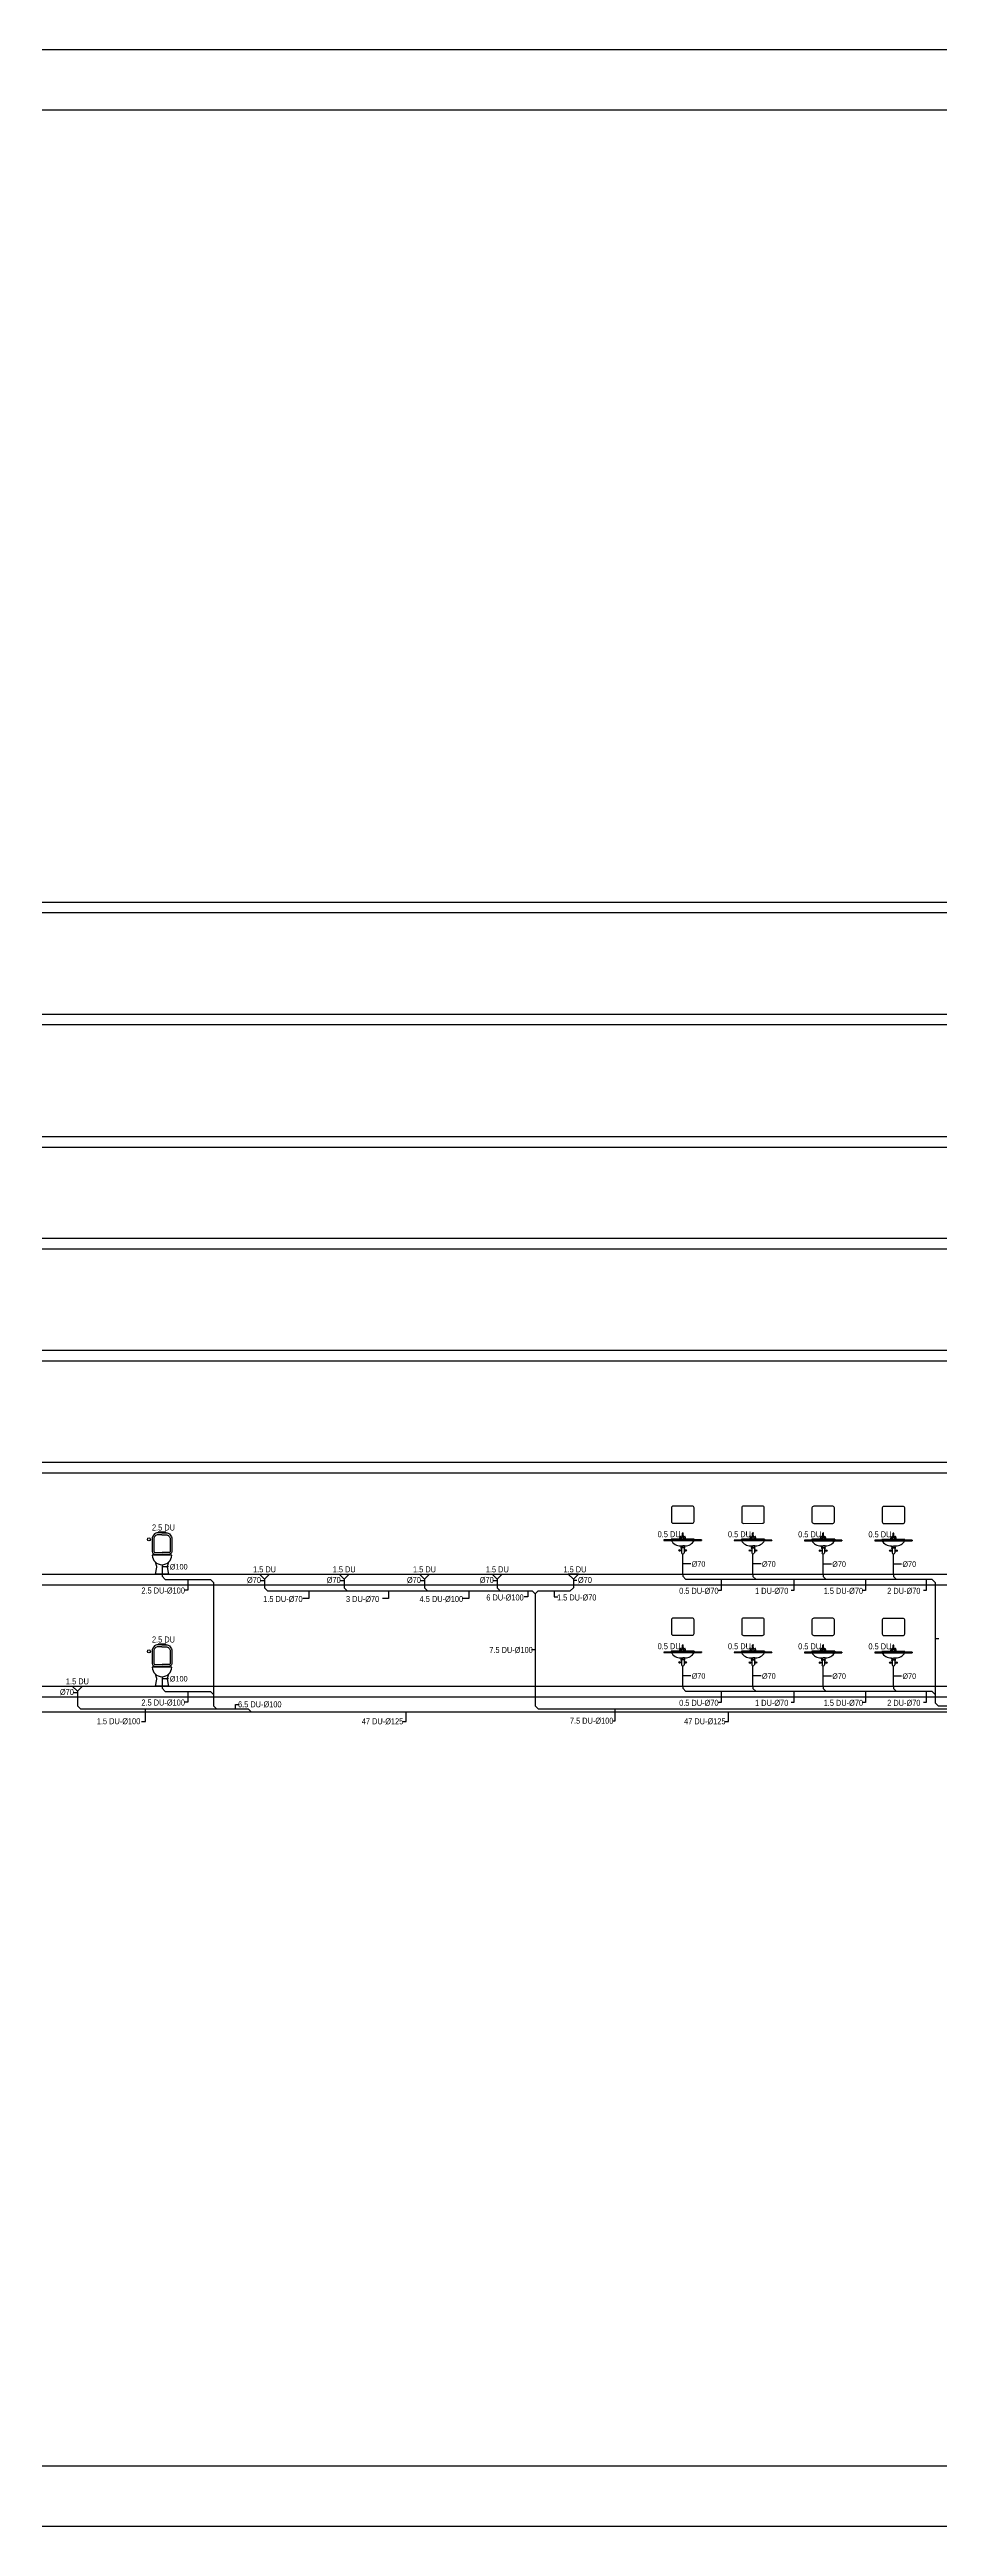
# Model space of a CAD drawing. Header units: centimetres. Extents: x 224692 to 285983, y -88114 to -79914.
# Drawn here: x 232790 to 235733, y -88114 to -79914 of the extents above; entities that cross this region are included whole.
import ezdxf
from ezdxf.enums import TextEntityAlignment as Align

# ---------------------------------------------------------------- set-up
doc = ezdxf.new("R2010")
doc.units = ezdxf.units.CM
doc.header["$LTSCALE"] = 0.2
doc.layers.get('0').update_dxf_attribs({"color": 252})
for name, color, linetype, lineweight in [('1-BASLIK', 53, 'Continuous', 25), ('SP-PIS', 6, 'Continuous', 30), ('SP-PIS-ALT KAT TAVANINDA', 30, 'Continuous', 30), ('SP-PIS-CAP', 241, 'Continuous', 30), ('SP-PISSU', 6, 'Continuous', 70), ('SP-PISSU-DOSEME', 121, 'Continuous', 30), ('SP-PISSU-TAVAN', 60, 'Continuous', 30)]:
    doc.layers.add(name, color=color, linetype=linetype, lineweight=lineweight)
for name, color, linetype in [('SP-ARMATUR-PIS-YUKBIRIMI', 213, 'Continuous'), ('SP-ARMATUR-PİSSU', 96, 'Continuous'), ('SP-PIS-YUKBIRIMI', 13, 'Continuous'), ('SP-SUZGEC', 14, 'Continuous')]:
    doc.layers.add(name, color=color, linetype=linetype)
doc.styles.add('ARIAL', font='arial.ttf')

# ---------------------------------------------------------------- blocks, each defined once
blk = doc.blocks.new('C1')
at = {"color": 7}
for p, q in [((-17, 6), (-15, 17)), ((-8, 5), (-16, 5)), ((-13, 17), (-5, 13)), ((-3, 1), (-8, 5)), ((-4, 12), (-5, 11)), ((-4, 10), (-2, 38)), ((4, 10), (2, 38)), ((3, 1), (8, 5)), ((4, 12), (5, 11)), ((5, 8), (4, 9)), ((13, 17), (5, 13)), ((8, 5), (16, 5)), ((17, 6), (15, 17))]:
    blk.add_line(p, q, dxfattribs=at)
for centre in [(-14, 11), (14, 11)]:
    blk.add_circle(centre, 0.88, dxfattribs=at)
for centre, radius, start, end in [((-16, 6), 0.88, 167.8993, 267.2751), ((-14, 16), 0.88, 62.4591, 167.8993), ((-12, 12), 7.91, 303.0945, 5.5175), ((-5, 12), 0.88, 18.7175, 62.4591), ((-6, 10), 1.76, 285.1367, 0), ((0, 5), 5.28, 240.2573, 299.7427), ((0, 37), 2.64, 34.3306, 147.3598), ((0, 35), 2.64, 34.3306, 147.3598), ((6, 10), 1.76, 180, 228.4344), ((5, 12), 0.88, 117.5409, 161.2825), ((12, 12), 7.91, 174.4825, 236.9055), ((14, 16), 0.88, 12.1007, 117.5409), ((16, 6), 0.88, 272.7249, 12.1007)]:
    blk.add_arc(centre, radius, start, end, dxfattribs=at)
blk = doc.blocks.new('N5')
at = {"color": 7}
for p, q in [((2055, 169), (1869, 169)), ((1869, 169), (1869, 166)), ((1869, 166), (2055, 166)), ((1953, 140), (1962, 140)), ((1953, 131), (1956, 131)), ((1953, 131), (1953, 128)), ((1953, 128), (1956, 128)), ((1954, 134), (1954, 131)), ((1954, 131), (1970, 131)), ((1956, 128), (1956, 123)), ((1956, 128), (1956, 106)), ((1971, 140), (1962, 140)), ((1969, 131), (1971, 131)), ((1969, 128), (1971, 128)), ((1969, 128), (1969, 106)), ((1970, 134), (1970, 131)), ((1971, 131), (1971, 128)), ((2055, 169), (2055, 166)), ((1961, 100), (1963, 100)), ((1962, 0), (1962, 100))]:
    blk.add_line(p, q, dxfattribs=at)
for p, q in [((2019, 173), (1905, 173)), ((1905, 173), (1905, 169)), ((1955, 133), (1954, 138)), ((1962, 133), (1955, 133)), ((1962, 133), (1970, 133)), ((1970, 133), (1971, 138)), ((2019, 173), (2019, 169))]:
    blk.add_line(p, q)
at = {"linetype": 'Continuous'}
blk.add_lwpolyline([(1915, 337, 0.414214), (1906, 329), (1906, 260, 0.414214), (1915, 252), (2009, 252, 0.414214), (2018, 260), (2018, 329, 0.414214), (2009, 337)], format="xyb", close=True, dxfattribs=at)
at = {"color": 7}
for centre in [(1947, 117), (1977, 117)]:
    blk.add_circle(centre, 4, dxfattribs=at)
for centre, radius, start, end in [((1949, 190), 49.7, 207.8416, 272.096), ((1951, 137), 2.43, 10, 92.096), ((1973, 137), 2.43, 87.904, 170), ((1975, 190), 49.7, 267.904, 332.1584)]:
    blk.add_arc(centre, radius, start, end)
for centre, start, end in [((1961, 106), 180, 270), ((1963, 106), 270, 0)]:
    blk.add_arc(centre, 5.5, start, end, dxfattribs=at)
at = {"linetype": 'Continuous', "xscale": 0.8, "yscale": 0.8, "zscale": 0.8}
blk.add_blockref('C1', (1962, 173), dxfattribs=at)
blk = doc.blocks.new('LAVABO-KS')
blk.add_blockref('N5', (-1962, 0))
blk = doc.blocks.new('SUZ')
for p, q in [((-25, 0), (0, -25)), ((25, 0), (-25, 0)), ((0, -25), (25, 0))]:
    blk.add_line(p, q)
blk = doc.blocks.new('KLOZET-KS')
for points in [[(0, 137), (-13.2, 137, 0.435412), (-32.2, 115.8), (-32.2, 74.7, 0.414214), (-22.7, 65.1), (0, 65.1)], [(0, 137), (13.2, 137, -0.435412), (32.2, 115.8), (32.2, 74.7, -0.414214), (22.7, 65.1), (0, 65.1)], [(21.5, 39.4), (17.3, 25.7, 0.102282), (17, 23.2), (21.1, 0), (-21.1, 0), (-17, 23.2, 0.102282), (-17.3, 25.7), (-21.5, 39.4)]]:
    blk.add_lwpolyline(points, format="xyb")
at = {"color": 7}
for points in [[(0, 130.6), (-13.2, 130.6, 0.432063), (-26.7, 115.8), (-26.7, 74.9, 0.414214), (-23.4, 71.5), (0, 71.5)], [(0, 130.6), (13.2, 130.6, -0.432063), (26.7, 115.8), (26.7, 74.9, -0.414214), (23.4, 71.5), (0, 71.5)]]:
    blk.add_lwpolyline(points, format="xyb", dxfattribs=at)
blk.add_lwpolyline([(13.2, 137), (13.2, 139.1), (0, 139.1), (-13.2, 139.1), (-13.2, 137)], dxfattribs=at)
blk.add_lwpolyline([(32.2, 63), (-32.2, 63)])
blk.add_circle((-43.3, 115.2), 5)
blk.add_arc((0, 63.4), 32.2, 180.63884, 359.36116)

msp = doc.modelspace()

# ---------------------------------------------------------------- linework, layer by layer
at = {"layer": '1-BASLIK'}
for points in [[(224691.5, -88114.3), (224691.5, -79914.3), (285982.6, -79914.3), (285982.6, -88114.3)], [(283082.6, -87914.3), (224891.5, -87914.3), (224891.5, -80114.3), (283082.6, -80114.3)]]:
    msp.add_lwpolyline(points, close=True, dxfattribs=at)
at = {"layer": 'SP-PIS', "color": 6, "lineweight": -3}
for p, q in [((233161.6, -84968.6, 0), (233171.8, -84978.8, 0)), ((233171.8, -84979.1, 0), (233322.3, -84979.1, 0)), ((233332.3, -84989.1, 0), (233332.3, -85397.4, 0)), ((235709, -84979.1, 0), (234894.4, -84979.1, 0)), ((235719, -84989.1, 0), (235719, -85359.9, 0)), ((233161.6, -85339.4, 0), (233171.8, -85349.6, 0)), ((233171.8, -85349.9, 0), (233322.3, -85349.9, 0)), ((235709, -85349.9, 0), (234894.4, -85349.9, 0)), ((235719, -85359.9, 0), (235719, -85387.4, 0))]:
    msp.add_line(p, q, dxfattribs=at)
at = {"layer": 'SP-PIS', "color": 6, "lineweight": -3, "extrusion": (0, -1.11766e-07, 1)}
for p, q in [((233332.3, -84989.1, 0), (233322.3, -84979.1, 0)), ((233332.3, -85359.9, 0), (233322.3, -85349.9, 0)), ((233342.3, -85407.4, 0), (233332.3, -85397.4, 0))]:
    msp.add_line(p, q, dxfattribs=at)
at = {"layer": 'SP-PIS', "color": 6, "lineweight": -3, "extrusion": (-1.32356e-08, -4.95396e-07, 1)}
for p, q in [((234884.1, -84968.7, 0), (234894.4, -84979.1, 0)), ((235116.5, -84968.9, 0), (235126.3, -84978.7, 0)), ((235348.8, -84969.1, 0), (235358.7, -84978.9, 0)), ((235581.2, -84969.3, 0), (235591, -84979.1, 0)), ((234884.1, -85339.5, 0), (234894.4, -85349.9, 0)), ((235116.5, -85339.7, 0), (235126.3, -85349.5, 0)), ((235348.8, -85339.9, 0), (235358.7, -85349.7, 0)), ((235581.2, -85340.1, 0), (235591, -85349.9, 0))]:
    msp.add_line(p, q, dxfattribs=at)
at = {"layer": 'SP-PIS', "color": 6, "lineweight": -3, "extrusion": (-3.00768e-08, 0, 1)}
for p, q in [((235709, -84979.1, 0), (235719, -84989.1, 0)), ((235709, -85349.9, 0), (235719, -85359.9, 0))]:
    msp.add_line(p, q, dxfattribs=at)
at = {"layer": 'SP-PIS', "color": 6, "lineweight": -3, "extrusion": (3.24659e-21, -2.06884e-07, 1)}
msp.add_line((235719, -85387.4, 0), (235729, -85397.4, 0), dxfattribs=at)
at = {"layer": 'SP-PIS-ALT KAT TAVANINDA', "lineweight": -3, "transparency": 33554687}
for p, q in [((233500.4, -84978.1, 0), (233500.4, -85006.6, 0)), ((233764, -84978.1, 0), (233764, -85006.6, 0)), ((234029.5, -84978.1, 0), (234029.5, -85006.6, 0)), ((234270.4, -84978.1, 0), (234270.4, -85006.6, 0)), ((234522.2, -84978.1, 0), (234522.2, -85006.6, 0)), ((232881.5, -85348.9, 0), (232881.5, -85397.4, 0))]:
    msp.add_line(p, q, dxfattribs=at)
at = {"layer": 'SP-PIS-ALT KAT TAVANINDA', "lineweight": -3, "transparency": 33554687, "extrusion": (-6.17853e-09, 5.71318e-08, 1)}
for p, q in [((233510.4, -85016.6, 0), (233500.4, -85006.6, 0)), ((233774, -85016.6, 0), (233764, -85006.6, 0)), ((234039.5, -85016.6, 0), (234029.5, -85006.6, 0)), ((234280.4, -85016.6, 0), (234270.4, -85006.6, 0)), ((232891.5, -85407.4, 0), (232881.5, -85397.4, 0))]:
    msp.add_line(p, q, dxfattribs=at)
at = {"layer": 'SP-PIS-ALT KAT TAVANINDA', "lineweight": -3, "transparency": 33554687, "extrusion": (6.17853e-09, 5.71318e-08, 1)}
msp.add_line((234512.2, -85016.6, 0), (234522.2, -85006.6, 0), dxfattribs=at)
at = {"layer": 'SP-PIS-CAP', "color": 7, "lineweight": -3, "ltscale": 100}
for p, q in [((225667.3, -82736.7, 0), (282297.8, -82736.7, 0)), ((225667.3, -82771.7, 0), (282297.8, -82771.7, 0)), ((225667.3, -83107.5, 0), (282297.8, -83107.5, 0)), ((225667.3, -83142.5, 0), (282297.8, -83142.5, 0)), ((225667.3, -83513.3, 0), (282297.8, -83513.3, 0)), ((225667.3, -83548.3, 0), (282297.8, -83548.3, 0)), ((225667.3, -83849.2, 0), (282297.8, -83849.2, 0)), ((225667.3, -83884.2, 0), (282297.8, -83884.2, 0)), ((225667.3, -84220, 0), (282297.8, -84220, 0)), ((225667.3, -84255, 0), (282297.8, -84255, 0)), ((225667.3, -84590.8, 0), (282297.8, -84590.8, 0)), ((225667.3, -84625.8, 0), (282079.4, -84625.8, 0)), ((225667.3, -84961.6, 0), (282297.8, -84961.6, 0)), ((225667.3, -84996.6, 0), (282297.8, -84996.6, 0)), ((225667.3, -85332.4, 0), (282297.8, -85332.4, 0)), ((225667.3, -85367.4, 0), (282297.8, -85367.4, 0))]:
    msp.add_line(p, q, dxfattribs=at)
at = {"layer": 'SP-PIS-CAP', "lineweight": -3}
for p, q in [((233183.4, -84937.1, 0), (233161.6, -84937.1, 0)), ((234910.9, -84927.8, 0), (234884.1, -84927.8, 0)), ((235143.3, -84928, 0), (235116.4, -84928, 0)), ((235375.7, -84928.2, 0), (235348.8, -84928.2, 0)), ((235608.1, -84928.4, 0), (235581.2, -84928.4, 0)), ((233183.4, -85307.9, 0), (233161.6, -85307.9, 0)), ((234910.9, -85298.6, 0), (234884.1, -85298.7, 0)), ((235143.3, -85298.8, 0), (235116.4, -85298.8, 0)), ((235375.7, -85299, 0), (235348.8, -85299, 0)), ((235608.1, -85299.2, 0), (235581.2, -85299.2, 0))]:
    msp.add_line(p, q, dxfattribs=at)
at = {"layer": 'SP-PIS-CAP', "lineweight": -3, "transparency": 33554687}
for p, q in [((233488.2, -84982.5, 0), (233500.4, -84982.5, 0)), ((233751.8, -84982.5, 0), (233764, -84982.5, 0)), ((234017.3, -84982.5, 0), (234029.5, -84982.5, 0)), ((234258.2, -84982.5, 0), (234270.4, -84982.5, 0)), ((234534.3, -84982.5, 0), (234522.2, -84982.5, 0)), ((232869.3, -85353.4, 0), (232881.5, -85353.4, 0))]:
    msp.add_line(p, q, dxfattribs=at)
at = {"layer": 'SP-PIS-YUKBIRIMI'}
for p, q in [((233247, -85014.5, 0), (233235.6, -85014.5, 0)), ((233247, -84979.1, 0), (233247, -85014.5, 0)), ((233647.1, -85016.6, 0), (233647.1, -85042.4, 0)), ((233910.7, -85016.6, 0), (233910.7, -85042.4, 0)), ((234176.2, -85016.6, 0), (234176.2, -85042.4, 0)), ((234371.9, -85016.6, 0), (234371.9, -85037, 0)), ((234459.2, -85016.6, 0), (234459.2, -85037, 0)), ((235010.9, -85015.4, 0), (235002.4, -85015.4, 0)), ((235010.9, -84979.1, 0), (235010.9, -85015.4, 0)), ((235251.8, -85015.4, 0), (235243.2, -85015.4, 0)), ((235251.8, -84979.1, 0), (235251.8, -85015.4, 0)), ((235488.9, -85015.4, 0), (235480.3, -85015.4, 0)), ((235488.9, -84979.1, 0), (235488.9, -85015.4, 0)), ((235688.9, -85015.4, 0), (235680.4, -85015.4, 0)), ((235688.9, -84979.1, 0), (235688.9, -85015.4, 0)), ((233647.1, -85042.4, 0), (233627, -85042.4, 0)), ((233910.7, -85042.4, 0), (233890.5, -85042.4, 0)), ((234176.2, -85042.4, 0), (234156.1, -85042.4, 0)), ((234371.9, -85037, 0), (234360.1, -85037, 0)), ((234459.2, -85037, 0), (234470.9, -85037, 0)), ((235719, -85174.5, 0), (235731.5, -85174.5, 0)), ((234396.3, -85212, 0), (234384, -85212, 0)), ((233247, -85349.9, 0), (233247, -85385.3, 0)), ((235010.9, -85349.9, 0), (235010.9, -85386.2, 0)), ((235251.8, -85349.9, 0), (235251.8, -85386.2, 0)), ((235488.9, -85349.9, 0), (235488.9, -85386.2, 0)), ((235688.9, -85349.9, 0), (235688.9, -85386.2, 0)), ((233106.7, -85449.1, 0), (233106.7, -85407.4, 0)), ((233247, -85385.3, 0), (233235.6, -85385.3, 0)), ((233405, -85407.4, 0), (233405, -85393, 0)), ((233405, -85393, 0), (233417, -85393, 0)), ((233969.4, -85449.1, 0), (233969.4, -85417.4, 0)), ((234659.7, -85407.4, 0), (234659.7, -85447.8, 0)), ((235010.9, -85386.2, 0), (235002.4, -85386.2, 0)), ((235035.3, -85449.1, 0), (235035.3, -85417.4, 0)), ((235251.8, -85386.2, 0), (235243.2, -85386.2, 0)), ((235488.9, -85386.2, 0), (235480.3, -85386.2, 0)), ((235688.9, -85386.2, 0), (235680.4, -85386.2, 0)), ((233094.3, -85449.1, 0), (233106.7, -85449.1, 0)), ((233957, -85449.1, 0), (233969.4, -85449.1, 0)), ((234659.7, -85447.8, 0), (234651.4, -85447.8, 0)), ((235023, -85449.1, 0), (235035.3, -85449.1, 0))]:
    msp.add_line(p, q, dxfattribs=at)
at = {"layer": 'SP-PISSU', "lineweight": -3}
for p, q in [((233161.6, -84930.4, 0), (233161.6, -84968.6, 0)), ((233161.6, -85301.2, 0), (233161.6, -85339.4, 0))]:
    msp.add_line(p, q, dxfattribs=at)
at = {"layer": 'SP-PISSU', "lineweight": -3, "transparency": 33554687}
for p, q in [((234884.1, -84961.2, 0), (234884.1, -84968.7, 0)), ((235116.5, -84961.4, 0), (235116.5, -84968.9, 0)), ((235348.8, -84961.6, 0), (235348.8, -84969.1, 0)), ((235581.2, -84961.8, 0), (235581.2, -84969.3, 0)), ((234884.1, -85332, 0), (234884.1, -85339.5, 0)), ((235116.5, -85332.2, 0), (235116.5, -85339.7, 0)), ((235348.8, -85332.4, 0), (235348.8, -85339.9, 0)), ((235581.2, -85332.6, 0), (235581.2, -85340.1, 0))]:
    msp.add_line(p, q, dxfattribs=at)
at = {"layer": 'SP-PISSU-DOSEME', "lineweight": -3}
for p, q in [((226514.9, -85417.4, 0), (240971.2, -85417.4, 0)), ((232891.5, -85407.4, 0), (233446.3, -85407.4, 0)), ((234406.3, -85407.4, 0), (239432, -85407.4, 0)), ((235729, -85397.4, 0), (236189.8, -85397.4, 0))]:
    msp.add_line(p, q, dxfattribs=at)
at = {"layer": 'SP-PISSU-DOSEME', "lineweight": -3, "extrusion": (-1.32356e-08, -4.95396e-07, 1)}
msp.add_line((233446.3, -85407.4, 0), (233456.3, -85417.4, 0), dxfattribs=at)
at = {"layer": 'SP-PISSU-TAVAN', "lineweight": -3}
for p, q in [((233510.4, -85016.6, 0), (234386.3, -85016.6, 0)), ((234396.3, -85026.6, 0), (234386.3, -85016.6, 0)), ((234396.3, -85026.6, 0), (234406.3, -85016.6, 0)), ((234396.3, -85026.6, 0), (234396.3, -85397.4, 0)), ((234406.3, -85016.6, 0), (234512.2, -85016.6, 0)), ((234396.3, -85397.4, 0), (234406.3, -85407.4, 0))]:
    msp.add_line(p, q, dxfattribs=at)

# ---------------------------------------------------------------- block references
at = {"layer": 'SP-ARMATUR-PİSSU', "lineweight": -3, "xscale": 0.6666666666715173, "yscale": 0.6666666666715173, "zscale": 0.6666666666715173, "rotation": 0.02026682418516404}
for p in [(234884.1, -84961.2, 0), (235116.5, -84961.4, 0), (235348.8, -84961.6, 0), (235581.2, -84961.8, 0), (234884.1, -85332, 0), (235116.5, -85332.2, 0), (235348.8, -85332.4, 0), (235581.2, -85332.6, 0)]:
    msp.add_blockref('LAVABO-KS', p, dxfattribs=at)
at = {"layer": 'SP-ARMATUR-PİSSU', "lineweight": -3, "rotation": 0.02026682418415531}
for p in [(233161.6, -84961.6, 0), (233161.6, -85332.4, 0)]:
    msp.add_blockref('KLOZET-KS', p, dxfattribs=at)
at = {"layer": 'SP-SUZGEC', "lineweight": -3, "transparency": 33554687, "extrusion": (0, 0, -1), "yscale": 0.6666653736792796, "zscale": -0.6666653736792796}
for p, xscale in [((-233500.4, -84961.6, 0), 0.6666653736792796), ((-233764, -84961.6, 0), 0.6666653736792796), ((-234029.5, -84961.6, 0), 0.6666653736792796), ((-234270.4, -84961.6, 0), 0.6666653736792796), ((-234522.2, -84961.6, 0), -0.6666653736792796), ((-232881.5, -85332.4, 0), 0.6666653736792796)]:
    msp.add_blockref('SUZ', p, dxfattribs=dict(at, xscale=xscale))

# ---------------------------------------------------------------- texts
at = {"layer": 'SP-ARMATUR-PIS-YUKBIRIMI', "lineweight": -3, "style": 'ARIAL', "width": 0.8}
for s, p in [('2.5 DU', (233128.5, -84817.2, 0)), ('0.5 DU', (234801.2, -84839.3, 0)), ('0.5 DU', (235033.6, -84839.5, 0)), ('0.5 DU', (235265.9, -84839.7, 0)), ('0.5 DU', (235498.3, -84839.8, 0)), ('2.5 DU', (233128.5, -85188, 0)), ('0.5 DU', (234801.2, -85210.1, 0)), ('0.5 DU', (235033.6, -85210.3, 0)), ('0.5 DU', (235265.9, -85210.5, 0)), ('0.5 DU', (235498.3, -85210.7, 0))]:
    msp.add_text(s, height=20, rotation=0.02027, dxfattribs=at).set_placement(p)
at = {"layer": 'SP-ARMATUR-PIS-YUKBIRIMI', "lineweight": -3, "transparency": 33554687, "style": 'ARIAL', "width": 0.8}
for p in [(233462.7, -84955.7, 0), (233726.3, -84955.7, 0), (233991.8, -84955.7, 0), (234232.7, -84955.7, 0), (232843.8, -85326.5, 0)]:
    msp.add_text('1.5 DU', height=20, dxfattribs=at).set_placement(p)
msp.add_text('1.5 DU', height=20, rotation=360, dxfattribs=at).set_placement((234489.6, -84955.7, 0))
at = {"layer": 'SP-PIS-CAP', "lineweight": -3, "style": 'ARIAL', "width": 0.8}
for s, p in [('%%C100', (233187.4, -84946.2, 0)), ('%%C70', (234913.7, -84937, 0)), ('%%C70', (235146.1, -84937.2, 0)), ('%%C70', (235378.5, -84937.4, 0)), ('%%C70', (235610.8, -84937.5, 0)), ('%%C100', (233187.4, -85317, 0)), ('%%C70', (234913.7, -85307.8, 0)), ('%%C70', (235146.1, -85308, 0)), ('%%C70', (235378.5, -85308.2, 0)), ('%%C70', (235610.8, -85308.4, 0))]:
    msp.add_text(s, height=18, rotation=0.02027, dxfattribs=at).set_placement(p)
at = {"layer": 'SP-PIS-CAP', "lineweight": -3, "transparency": 33554687, "style": 'ARIAL', "width": 0.8}
for p in [(233442.8, -84990.9, 0), (233706.4, -84990.9, 0), (233971.9, -84990.9, 0), (234212.8, -84990.9, 0), (234537.6, -84990.9, 0), (232823.9, -85361.7, 0)]:
    msp.add_text('%%C70', height=20, dxfattribs=at).set_placement(p)
at = {"layer": 'SP-PIS-YUKBIRIMI', "style": 'ARIAL', "width": 0.8}
for s, p in [('2.5 DU-%%C100', (233165.4, -85015.8, 0)), ('1.5 DU-%%C70', (233561.5, -85043.8, 0)), ('3 DU-%%C70', (233825.1, -85043.8, 0)), ('4.5 DU-%%C100', (234085.6, -85043.8, 0)), ('6 DU-%%C100', (234296.3, -85038.8, 0)), ('1.5 DU-%%C70', (234533.4, -85038.8, 0)), ('0.5 DU-%%C70', (234937.4, -85016.9, 0)), ('1 DU-%%C70', (235178.3, -85016.9, 0)), ('1.5 DU-%%C70', (235415.4, -85016.9, 0)), ('2 DU-%%C70', (235615.4, -85016.9, 0)), ('7.5 DU-%%C100', (234316.1, -85212.5, 0)), ('1.5 DU-%%C100', (233017.8, -85448.4, 0)), ('2.5 DU-%%C100', (233165.4, -85386.6, 0)), ('6.5 DU-%%C100', (233485, -85392.6, 0)), ('47 DU-%%C125', (233891.1, -85448.7, 0)), ('7.5 DU-%%C100', (234582.8, -85446.9, 0)), ('0.5 DU-%%C70', (234937.4, -85387.7, 0)), ('47 DU-%%C125', (234957, -85448.7, 0)), ('1 DU-%%C70', (235178.3, -85387.7, 0)), ('1.5 DU-%%C70', (235415.4, -85387.7, 0)), ('2 DU-%%C70', (235615.4, -85387.7, 0))]:
    msp.add_text(s, height=20, dxfattribs=at).set_placement(p, align=Align.MIDDLE_CENTER)

doc.saveas('drawing.dxf')
